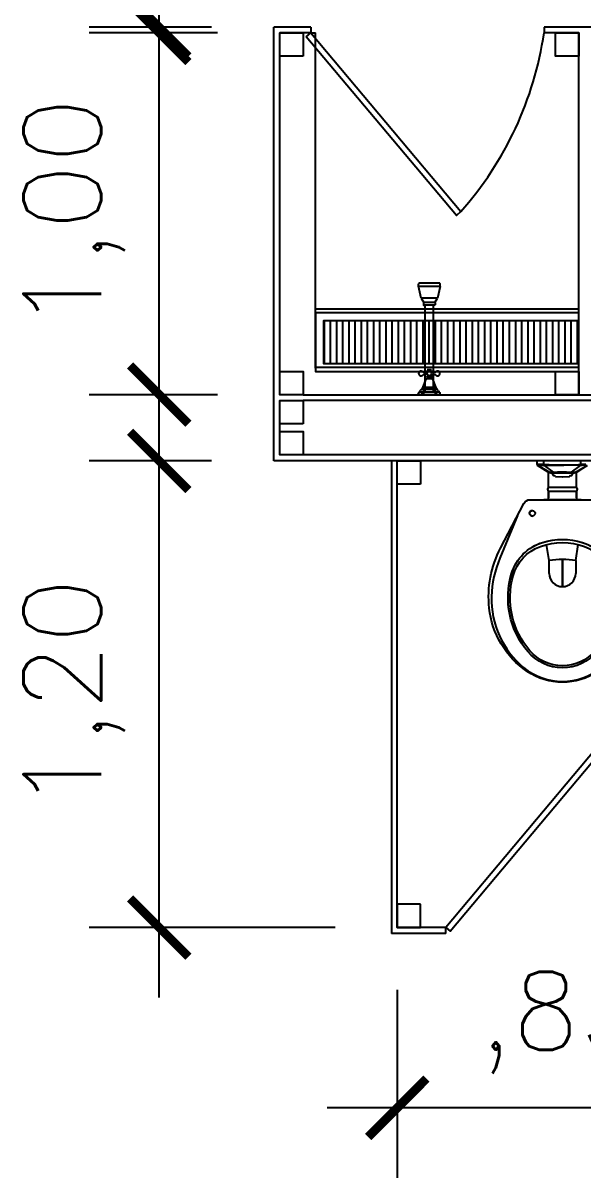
# Model space of a CAD drawing. Header units: millimetres. Extents: x 260 to 453, y 660 to 898.
# Drawn here: x 306.754 to 308.195, y 742.567 to 745.536 of the extents above; entities that cross this region are included whole.
import ezdxf

# ---------------------------------------------------------------- set-up
doc = ezdxf.new("R2010")
doc.units = ezdxf.units.MM
doc.linetypes.add('CONTINU', pattern=[0])
for name, color, linetype in [('AR_COTAS', 1, 'Continuous'), ('AR_DIVISÓRIAS', 3, 'Continuous'), ('AR_DIVISÓRIAS_SANITÁRIAS', 3, 'Continuous'), ('AR_MOBILIÁRIO_FIXO', 1, 'Continuous'), ('AR_MOD_PISOS', 2, 'Continuous'), ('AR_PORTAS', 254, 'Continuous'), ('AR_SANITÁRIOS', 254, 'Continuous'), ('AR_SIMBOLOS', 1, 'Continuous'), ('CANT-COMPESADO E ESTR MADEIRA', 3, 'Continuous')]:
    doc.layers.add(name, color=color, linetype=linetype)
doc.styles.add('ROMANS', font='romans.shx')
doc.dimstyles.new('ESCALA 1.100', dxfattribs={"dimtxt": 0.2, "dimasz": 0.15, "dimexe": 0.18, "dimexo": 0.16, "dimgap": 0.1, "dimtad": 1, "dimzin": 4, "dimtxsty": 'ROMANS', "dimblk": 'ARCHTICK', "dimcen": 2.5, "dimdle": 0.18, "dimclrd": 256, "dimclre": 256, "dimclrt": 2, "dimazin": 0, "dimtfac": 1, "dimtix": 1, "dimtmove": 2, "dimatfit": 3, "dimldrblk": 'ARCHTICK', "dimfxl": 1, "dimtolj": 1, "dimtzin": 0, "dimlwd": -1, "dimlwe": -1, "dimarcsym": 0})

# ---------------------------------------------------------------- blocks, each defined once
blk = doc.blocks.new('_ArchTick')
at = {"color": 0, "const_width": 0.15}
blk.add_lwpolyline([(-0.5, -0.5), (0.5, 0.5)], dxfattribs=at)
blk = doc.blocks.new('*D31')
at = {"layer": 'AR_COTAS', "transparency": 16777216}
for p, q in [((307.717, 743.0507), (307.717, 742.567)), ((308.567, 743.0507), (308.567, 742.567)), ((308.747, 742.747), (307.537, 742.747))]:
    blk.add_line(p, q, dxfattribs=at)
at = {"layer": 'Defpoints', "color": 0, "transparency": 16777216}
for p in [(307.717, 743.2107), (308.567, 743.2107), (307.717, 742.747)]:
    blk.add_point(p, dxfattribs=at)
at = {"layer": 'AR_COTAS', "transparency": 16777216, "xscale": 0.15, "yscale": 0.15, "zscale": 0.15, "rotation": 180}
blk.add_blockref('_ArchTick', (307.717, 742.747), dxfattribs=at)
at = {"layer": 'AR_COTAS', "transparency": 16777216, "xscale": 0.15, "yscale": 0.15, "zscale": 0.15}
blk.add_blockref('_ArchTick', (308.567, 742.747), dxfattribs=at)
at = {"layer": 'AR_COTAS', "color": 2, "transparency": 16777216, "insert": (308.142, 742.966), "char_height": 0.2, "attachment_point": 5, "style": 'ROMANS'}
blk.add_mtext('\\A1;,85', dxfattribs=at)
blk = doc.blocks.new('*D33')
at = {"layer": 'AR_COTAS', "transparency": 16777216}
for p, q in [((307.1047, 743.0307), (307.1047, 744.5907)), ((307.2395, 744.4107), (306.9247, 744.4107)), ((307.557, 743.2107), (306.9247, 743.2107))]:
    blk.add_line(p, q, dxfattribs=at)
at = {"layer": 'Defpoints', "color": 0, "transparency": 16777216}
for p in [(307.1047, 744.4107), (307.3995, 744.4107), (307.717, 743.2107)]:
    blk.add_point(p, dxfattribs=at)
at = {"layer": 'AR_COTAS', "transparency": 16777216, "xscale": 0.15, "yscale": 0.15, "zscale": 0.15}
for p, rotation in [((307.1047, 744.4107), 90), ((307.1047, 743.2107), 270)]:
    blk.add_blockref('_ArchTick', p, dxfattribs=dict(at, rotation=rotation))
at = {"layer": 'AR_COTAS', "color": 2, "transparency": 16777216, "insert": (306.8857, 743.8107), "char_height": 0.2, "attachment_point": 5, "rotation": 90, "style": 'ROMANS'}
blk.add_mtext('\\A1;1,20', dxfattribs=at)
blk = doc.blocks.new('*D92')
at = {"layer": 'AR_SIMBOLOS', "transparency": 16777216}
for p, q in [((307.1047, 744.4007), (307.1047, 745.6907)), ((307.2545, 745.5107), (306.9247, 745.5107)), ((307.2545, 744.5807), (306.9247, 744.5807))]:
    blk.add_line(p, q, dxfattribs=at)
at = {"layer": 'Defpoints', "color": 0, "transparency": 16777216}
for p in [(307.1047, 745.5107), (307.4145, 745.5107), (307.4145, 744.5807)]:
    blk.add_point(p, dxfattribs=at)
at = {"layer": 'AR_SIMBOLOS', "transparency": 16777216, "xscale": 0.15, "yscale": 0.15, "zscale": 0.15}
for p, rotation in [((307.1047, 745.5107), 90), ((307.1047, 744.5807), 270)]:
    blk.add_blockref('_ArchTick', p, dxfattribs=dict(at, rotation=rotation))
at = {"layer": 'AR_SIMBOLOS', "color": 2, "transparency": 16777216, "insert": (306.8857, 745.0457), "char_height": 0.2, "attachment_point": 5, "rotation": 90, "style": 'ROMANS'}
blk.add_mtext('\\A1;1,00', dxfattribs=at)
blk = doc.blocks.new('*D93')
at = {"layer": 'AR_SIMBOLOS', "transparency": 16777216}
for p, q in [((307.1047, 745.3457), (307.1047, 746.902)), ((307.247, 746.722), (306.9247, 746.722)), ((307.2395, 745.5257), (306.9247, 745.5257))]:
    blk.add_line(p, q, dxfattribs=at)
at = {"layer": 'Defpoints', "color": 0, "transparency": 16777216}
for p in [(307.1047, 746.722), (307.407, 746.722), (307.3995, 745.5257)]:
    blk.add_point(p, dxfattribs=at)
at = {"layer": 'AR_SIMBOLOS', "transparency": 16777216, "xscale": 0.15, "yscale": 0.15, "zscale": 0.15}
for p, rotation in [((307.1047, 746.722), 90), ((307.1047, 745.5257), 270)]:
    blk.add_blockref('_ArchTick', p, dxfattribs=dict(at, rotation=rotation))
at = {"layer": 'AR_SIMBOLOS', "color": 2, "transparency": 16777216, "insert": (306.8857, 746.1239), "char_height": 0.2, "attachment_point": 5, "rotation": 90, "style": 'ROMANS'}
blk.add_mtext('\\A1;1,06', dxfattribs=at)

msp = doc.modelspace()

# ---------------------------------------------------------------- linework, layer by layer
at = {"layer": 'AR_DIVISÓRIAS', "ltscale": 0.5}
for p in [(307.4945, 745.5107), (307.507, 744.6486)]:
    msp.add_line(p, (307.507, 745.5107), dxfattribs=at)
at = {"layer": 'AR_DIVISÓRIAS', "color": 1, "linetype": 'Continuous', "ltscale": 0.5}
for p, q in [((307.5286, 744.7707), (307.5286, 744.6607)), ((307.5444, 744.7707), (307.5444, 744.6607)), ((307.5603, 744.7707), (307.5603, 744.6607)), ((307.5762, 744.7707), (307.5762, 744.6607)), ((307.5921, 744.7707), (307.5921, 744.6607)), ((307.6079, 744.7707), (307.6079, 744.6607)), ((307.6238, 744.7707), (307.6238, 744.6607)), ((307.6397, 744.7707), (307.6397, 744.6607)), ((307.6556, 744.7707), (307.6556, 744.6607)), ((307.6714, 744.7707), (307.6714, 744.6607)), ((307.6873, 744.7707), (307.6873, 744.6607)), ((307.7032, 744.7707), (307.7032, 744.6607)), ((307.7191, 744.7707), (307.7191, 744.6607)), ((307.7349, 744.7707), (307.7349, 744.6607)), ((307.7508, 744.7707), (307.7508, 744.6607)), ((307.7667, 744.7707), (307.7667, 744.6607)), ((307.7826, 744.7707), (307.7826, 744.6607)), ((307.7984, 744.7707), (307.7984, 744.6607)), ((307.8143, 744.7707), (307.8143, 744.6607)), ((307.8302, 744.7707), (307.8302, 744.6607)), ((307.8461, 744.7707), (307.8461, 744.6607)), ((307.8619, 744.7707), (307.8619, 744.6607)), ((307.8778, 744.7707), (307.8778, 744.6607)), ((307.8937, 744.7707), (307.8937, 744.6607)), ((307.9096, 744.7707), (307.9096, 744.6607)), ((307.9254, 744.7707), (307.9254, 744.6607)), ((307.9413, 744.7707), (307.9413, 744.6607)), ((307.9572, 744.7707), (307.9572, 744.6607)), ((307.9731, 744.7707), (307.9731, 744.6607)), ((307.9889, 744.7707), (307.9889, 744.6607)), ((308.0048, 744.7707), (308.0048, 744.6607)), ((308.0207, 744.7707), (308.0207, 744.6607)), ((308.0366, 744.7707), (308.0366, 744.6607)), ((308.0524, 744.7707), (308.0524, 744.6607)), ((308.0683, 744.7707), (308.0683, 744.6607)), ((308.0842, 744.7707), (308.0842, 744.6607)), ((308.1001, 744.7707), (308.1001, 744.6607)), ((308.1159, 744.7707), (308.1159, 744.6607)), ((308.1318, 744.7707), (308.1318, 744.6607)), ((308.1477, 744.7707), (308.1477, 744.6607)), ((308.1636, 744.7707), (308.1636, 744.6607)), ((308.1794, 744.7707), (308.1794, 744.6607))]:
    msp.add_line(p, q, dxfattribs=at)
at = {"layer": 'AR_DIVISÓRIAS', "ltscale": 0.5}
for points in [[(308.1841, 744.7907), (307.507, 744.7907), (307.507, 744.6407), (308.1841, 744.6407)], [(308.1841, 744.7907), (307.507, 744.7907), (307.507, 744.6407), (308.1841, 744.6407)], [(308.1841, 744.7707), (307.527, 744.7707), (307.527, 744.6607), (308.1841, 744.6607)], [(308.1841, 744.7707), (307.527, 744.7707), (307.527, 744.6607), (308.1841, 744.6607)]]:
    msp.add_lwpolyline(points, dxfattribs=at)
at = {"layer": 'AR_DIVISÓRIAS_SANITÁRIAS'}
for p, q in [((307.4945, 745.5257), (307.3995, 745.5257)), ((307.3995, 744.4107), (307.3995, 745.5257)), ((307.4945, 745.5257), (307.4945, 745.5107)), ((308.2791, 745.5257), (308.0945, 745.5257)), ((308.0945, 745.5257), (308.0945, 745.5107)), ((307.4945, 745.5107), (307.4145, 745.5107)), ((307.4145, 744.5807), (307.4145, 745.5107)), ((308.1841, 745.5107), (308.0945, 745.5107)), ((308.1841, 744.5807), (308.1841, 745.5107)), ((307.4145, 744.4257), (307.4145, 744.5657)), ((307.702, 744.4107), (307.702, 743.1957)), ((307.717, 743.2107), (307.717, 744.4107)), ((307.717, 743.2107), (307.717, 744.4107)), ((307.842, 743.2107), (307.717, 743.2107)), ((307.842, 743.1957), (307.842, 743.2107)), ((307.842, 743.1957), (307.702, 743.1957))]:
    msp.add_line(p, q, dxfattribs=at)
at = {"layer": 'AR_MOBILIÁRIO_FIXO', "color": 254, "linetype": 'CONTINU'}
for p, q in [((307.8262, 744.867), (307.7724, 744.867)), ((307.8262, 744.867), (307.7724, 744.867)), ((307.7784, 744.8285), (307.7712, 744.8599)), ((307.7784, 744.8285), (307.7712, 744.8599)), ((307.8272, 744.859), (307.7714, 744.859)), ((307.8272, 744.859), (307.7714, 744.859)), ((307.8272, 744.859), (307.8201, 744.8285)), ((307.8272, 744.859), (307.8201, 744.8285)), ((307.7784, 744.8285), (307.785, 744.818)), ((307.8201, 744.8285), (307.7784, 744.8285)), ((307.7784, 744.8285), (307.785, 744.818)), ((307.8201, 744.8285), (307.7784, 744.8285)), ((307.7843, 744.817), (307.7843, 744.8115)), ((307.7843, 744.817), (307.7843, 744.8115)), ((307.8133, 744.818), (307.7853, 744.818)), ((307.8133, 744.818), (307.7853, 744.818)), ((307.8133, 744.8105), (307.7853, 744.8105)), ((307.8133, 744.8105), (307.7853, 744.8105)), ((307.7885, 744.5875), (307.7885, 744.8105)), ((307.7885, 744.5875), (307.7885, 744.8105)), ((307.8101, 744.5875), (307.8101, 744.8105)), ((307.8101, 744.5875), (307.8101, 744.8105)), ((307.8135, 744.818), (307.8201, 744.8285)), ((307.8135, 744.818), (307.8201, 744.8285)), ((307.8143, 744.817), (307.8143, 744.8115)), ((307.8143, 744.817), (307.8143, 744.8115)), ((307.787, 744.6384), (307.7865, 744.6384)), ((307.787, 744.6384), (307.7865, 744.6384)), ((307.787, 744.632), (307.7865, 744.632)), ((307.787, 744.632), (307.7865, 744.632)), ((307.7921, 744.6427), (307.7921, 744.6419)), ((307.7921, 744.6427), (307.7921, 744.6419)), ((307.7921, 744.6277), (307.7921, 744.6285)), ((307.7921, 744.6277), (307.7921, 744.6285)), ((307.8057, 744.6267), (307.7931, 744.6267)), ((307.8057, 744.6267), (307.7931, 744.6267)), ((307.8048, 744.6444), (307.794, 744.6444)), ((307.8048, 744.6444), (307.794, 744.6444)), ((307.7947, 744.6218), (307.7947, 744.6267)), ((307.7947, 744.6218), (307.7947, 744.6267)), ((307.8038, 744.6218), (307.8038, 744.6267)), ((307.8038, 744.6218), (307.8038, 744.6267)), ((307.8067, 744.6427), (307.8067, 744.6419)), ((307.8067, 744.6427), (307.8067, 744.6419)), ((307.8067, 744.6285), (307.8067, 744.6277)), ((307.8067, 744.6285), (307.8067, 744.6277)), ((307.8123, 744.6384), (307.8118, 744.6384)), ((307.8123, 744.6384), (307.8118, 744.6384)), ((307.8123, 744.632), (307.8118, 744.632)), ((307.8123, 744.632), (307.8118, 744.632)), ((307.7901, 744.6205), (307.7809, 744.5965)), ((307.7901, 744.6205), (307.7809, 744.5965)), ((307.8142, 744.5991), (307.7843, 744.5991)), ((307.7843, 744.5991), (307.7843, 744.5807)), ((307.8142, 744.5991), (307.7843, 744.5991)), ((307.7843, 744.5991), (307.7843, 744.5807)), ((307.8066, 744.6218), (307.7919, 744.6218)), ((307.8066, 744.6218), (307.7919, 744.6218)), ((307.8176, 744.5965), (307.8085, 744.6205)), ((307.8176, 744.5965), (307.8085, 744.6205)), ((307.8142, 744.5991), (307.8142, 744.5807)), ((307.8142, 744.5991), (307.8142, 744.5807)), ((307.7709, 744.5807), (307.7709, 744.5827)), ((307.7709, 744.5807), (307.7709, 744.5827)), ((307.8276, 744.5807), (307.7709, 744.5807)), ((307.8276, 744.5807), (307.7709, 744.5807)), ((307.8251, 744.587), (307.7735, 744.587)), ((307.8251, 744.587), (307.7735, 744.587)), ((307.82, 744.5939), (307.7785, 744.5939)), ((307.82, 744.5939), (307.7785, 744.5939)), ((307.7807, 744.5807), (307.7807, 744.5865)), ((307.7807, 744.5807), (307.7807, 744.5865)), ((307.8178, 744.5807), (307.7807, 744.5807)), ((307.8178, 744.5807), (307.7807, 744.5807)), ((307.8178, 744.5807), (307.7807, 744.5807)), ((307.8178, 744.5807), (307.7807, 744.5807)), ((307.8168, 744.5875), (307.7817, 744.5875)), ((307.8168, 744.5875), (307.7817, 744.5875)), ((307.8178, 744.5807), (307.8178, 744.5865)), ((307.8178, 744.5807), (307.8178, 744.5865)), ((307.8276, 744.5807), (307.8276, 744.5827)), ((307.8276, 744.5807), (307.8276, 744.5827))]:
    msp.add_line(p, q, dxfattribs=at)
msp.add_circle((307.7994, 744.6352), 0.00563, dxfattribs=at)
msp.add_circle((307.7994, 744.6352), 0.00563, dxfattribs=at)
for centre, radius, start, end in [((307.7784, 744.8623), 0.00764, 142.4059, 198.3016), ((307.7784, 744.8623), 0.00764, 142.4059, 198.3016), ((307.8192, 744.8621), 0.00848, 339.1019, 35.2858), ((307.8192, 744.8621), 0.00848, 339.1019, 35.2858), ((307.7853, 744.817), 0.001, 90, 180), ((307.7853, 744.817), 0.001, 90, 180), ((307.7853, 744.8115), 0.001, 180, 270), ((307.7853, 744.8115), 0.001, 180, 270), ((307.8133, 744.817), 0.001, 0, 90), ((307.8133, 744.817), 0.001, 0, 90), ((307.8133, 744.8115), 0.001, 270, 0), ((307.8133, 744.8115), 0.001, 270, 0), ((307.7777, 744.6352), 0.00576, 58.3912, 301.6078), ((307.7777, 744.6352), 0.00576, 58.3912, 301.6078), ((307.7868, 744.6501), 0.0117, 238.3897, 268.2409), ((307.7868, 744.6501), 0.0117, 238.3897, 268.2409), ((307.7868, 744.6203), 0.0117, 91.7582, 121.6099), ((307.7868, 744.6203), 0.0117, 91.7582, 121.6099), ((307.787, 744.6442), 0.00586, 269.9962, 323.6512), ((307.787, 744.6442), 0.00586, 269.9962, 323.6512), ((307.787, 744.6262), 0.00586, 36.349, 90.0052), ((307.787, 744.6262), 0.00586, 36.349, 90.0052), ((307.7902, 744.6419), 0.00195, 323.6525, 0.0005), ((307.7902, 744.6419), 0.00195, 323.6525, 0.0005), ((307.8057, 744.6277), 0.000977, 270.0088, 0.0006), ((307.8057, 744.6277), 0.000977, 270.0088, 0.0006), ((307.8086, 744.6285), 0.00195, 143.6519, 180), ((307.8086, 744.6285), 0.00195, 143.6519, 180), ((307.8118, 744.6442), 0.00586, 216.3481, 270.0028), ((307.8118, 744.6442), 0.00586, 216.3481, 270.0028), ((307.8118, 744.6262), 0.00586, 89.9962, 143.6512), ((307.8118, 744.6262), 0.00586, 89.9962, 143.6512), ((307.812, 744.6501), 0.0117, 271.7568, 301.6086), ((307.812, 744.6501), 0.0117, 271.7568, 301.6086), ((307.812, 744.6203), 0.0117, 58.3908, 88.2424), ((307.812, 744.6203), 0.0117, 58.3908, 88.2424), ((307.8211, 744.6352), 0.00576, 238.3917, 121.6086), ((307.8211, 744.6352), 0.00576, 238.3917, 121.6086), ((307.7919, 744.6198), 0.00195, 89.9922, 159.1405), ((307.7919, 744.6198), 0.00195, 89.9922, 159.1405), ((307.8066, 744.6198), 0.00195, 20.8556, 90.0028), ((307.8066, 744.6198), 0.00195, 20.8556, 90.0028), ((307.8222, 744.5983), 0.00488, 200.8626, 243.6803), ((307.8222, 744.5983), 0.00488, 200.8626, 243.6803), ((307.7758, 744.5827), 0.00488, 118.9865, 179.9993), ((307.7758, 744.5827), 0.00488, 118.9865, 179.9993), ((307.7711, 744.5912), 0.00488, 298.9873, 349.9369), ((307.7711, 744.5912), 0.00488, 298.9873, 349.9369), ((307.7807, 744.5895), 0.00488, 116.3192, 169.9368), ((307.7807, 744.5895), 0.00488, 116.3192, 169.9368), ((307.7817, 744.5865), 0.001, 90, 180), ((307.7817, 744.5865), 0.001, 90, 180), ((307.8168, 744.5865), 0.001, 0, 90), ((307.8168, 744.5865), 0.001, 0, 90), ((307.8178, 744.5895), 0.00488, 10.0632, 63.6808), ((307.8178, 744.5895), 0.00488, 10.0632, 63.6808), ((307.8275, 744.5912), 0.00488, 190.0629, 241.0129), ((307.8275, 744.5912), 0.00488, 190.0629, 241.0129), ((307.8227, 744.5827), 0.00488, 0.0003, 61.0127), ((307.8227, 744.5827), 0.00488, 0.0003, 61.0127)]:
    msp.add_arc(centre, radius, start, end, dxfattribs=at)
at = {"layer": 'AR_MOD_PISOS', "color": 1}
for p, q in [((308.1841, 744.8007), (307.507, 744.8007)), ((308.1841, 744.8007), (307.507, 744.8007)), ((308.1841, 744.6507), (307.507, 744.6507))]:
    msp.add_line(p, q, dxfattribs=at)
at = {"layer": 'AR_PORTAS'}
for points in [[(307.483, 745.5011), (307.4945, 745.5107), (307.8803, 745.0513), (307.8689, 745.0416)], [(307.842, 743.2107), (307.8534, 743.2011), (308.2393, 743.6605), (308.2278, 743.6702)], [(307.842, 743.2107), (307.8534, 743.2011), (308.2393, 743.6605), (308.2278, 743.6702)]]:
    msp.add_lwpolyline(points, close=True, dxfattribs=at)
at = {"layer": 'AR_PORTAS', "color": 254}
msp.add_arc((307.2171, 745.64), 0.8868, 318.4082, 351.6193, dxfattribs=at)
at = {"layer": 'AR_SANITÁRIOS'}
for p, q in [((308.0769, 744.4012), (308.0769, 744.4107)), ((308.0769, 744.4011), (308.0769, 744.4011)), ((308.1053, 744.3811), (308.078, 744.399)), ((308.0782, 744.399), (308.0782, 744.399)), ((308.1095, 744.381), (308.0782, 744.399)), ((308.0943, 744.3989), (308.0944, 744.4009)), ((308.0943, 744.3989), (308.0954, 744.399)), ((308.0944, 744.4009), (308.0944, 744.4107)), ((308.0944, 744.4009), (308.0954, 744.4009)), ((308.1185, 744.3811), (308.0954, 744.399)), ((308.1653, 744.3811), (308.1884, 744.399)), ((308.1743, 744.381), (308.2056, 744.399)), ((308.2058, 744.399), (308.1785, 744.3811)), ((308.1884, 744.4009), (308.1894, 744.4009)), ((308.1895, 744.3989), (308.1884, 744.399)), ((308.1894, 744.4009), (308.1894, 744.4107)), ((308.1061, 744.3422), (308.1061, 744.3807)), ((308.1066, 744.3807), (308.1105, 744.3807)), ((308.1734, 744.3807), (308.1104, 744.3807)), ((308.1104, 744.3807), (308.1117, 744.3807)), ((308.1105, 744.3807), (308.1139, 744.3807)), ((308.172, 744.3807), (308.1117, 744.3807)), ((308.1719, 744.3792), (308.1119, 744.3792)), ((308.1139, 744.3807), (308.1193, 744.3807)), ((308.117, 744.3745), (308.117, 744.3792)), ((308.1211, 744.3724), (308.1189, 744.3725)), ((308.1193, 744.3807), (308.13, 744.3807)), ((308.1247, 744.37), (308.1419, 744.3694)), ((308.13, 744.3807), (308.1419, 744.3807)), ((308.1419, 744.3807), (308.1523, 744.3807)), ((308.1419, 744.3694), (308.1591, 744.37)), ((308.1419, 744.3694), (308.1428, 744.3694)), ((308.1523, 744.3807), (308.1645, 744.3807)), ((308.1627, 744.3724), (308.1649, 744.3725)), ((308.1645, 744.3807), (308.1733, 744.3807)), ((308.1668, 744.3792), (308.1668, 744.3745)), ((308.172, 744.3807), (308.1734, 744.3807)), ((308.1772, 744.3807), (308.1733, 744.3807)), ((308.1777, 744.3422), (308.1777, 744.3807)), ((308.1061, 744.3327), (308.1419, 744.3327)), ((308.1061, 744.3327), (308.1061, 744.3152)), ((308.1061, 744.3152), (308.1061, 744.3327)), ((308.1419, 744.3422), (308.1064, 744.3422)), ((308.1774, 744.3422), (308.1419, 744.3422)), ((308.1419, 744.3327), (308.1777, 744.3327)), ((308.1777, 744.3327), (308.1777, 744.3152)), ((308.1777, 744.3152), (308.1777, 744.3327)), ((308.1419, 744.3107), (308.0939, 744.3107)), ((308.1899, 744.3107), (308.1419, 744.3107)), ((308.1079, 744.1546), (308.101, 744.1954)), ((308.1759, 744.1546), (308.1827, 744.1954)), ((308.1079, 744.121), (308.1079, 744.1546)), ((308.1419, 744.0871), (308.1419, 744.1568)), ((308.1419, 744.1568), (308.1419, 744.0871)), ((308.1759, 744.1546), (308.1759, 744.1211))]:
    msp.add_line(p, q, dxfattribs=at)
for points in [[(308.3303, 744.0319, -0.218885), (308.2328, 743.8692, -0.307698), (308.051, 743.8692, -0.220182), (307.9535, 744.0319, -0.14628), (307.9824, 744.1864), (308.0429, 744.3013, -0.27842), (308.0586, 744.3107), (308.2252, 744.3107, -0.278422), (308.2409, 744.3013), (308.3015, 744.1862, -0.147871)], [(308.0644, 744.2827, 1.000004), (308.0644, 744.2687, -1.000004)], [(308.0529, 743.9201, -0.25679), (308.0112, 744.1213, -0.250209), (308.091, 744.2009, -0.148668), (308.193, 744.2008, -0.249757), (308.2726, 744.1213, -0.256998), (308.2309, 743.9201, -0.467142)], [(308.0115, 744.1221, -0.246306), (308.0902, 744.2006, -0.150532), (308.1934, 744.2007, -0.248797), (308.2726, 744.1213, -0.256998), (308.2309, 743.9201, -0.467142), (308.0529, 743.9201, -0.257934)], [(308.0582, 743.9221, -0.252847), (308.0149, 744.1149, -0.243261), (308.0854, 744.1906, -0.174299), (308.1985, 744.1906, -0.243394), (308.269, 744.1148, -0.252847), (308.2256, 743.9221, -0.456464)]]:
    msp.add_lwpolyline(points, format="xyb", close=True, dxfattribs=at)
for points in [[(308.0265, 744.27), (307.9812, 744.1605, 0.097347), (307.9594, 744.062, -0.001263), (307.9594, 744.0611, 0.230606), (308.0418, 743.8795, 0.360579), (308.242, 743.8795, 0.230606), (308.3244, 744.061, 0.16818), (308.3026, 744.1605), (308.255, 744.2739)], [(308.0644, 744.2687, -1), (308.0644, 744.2827)], [(308.0644, 744.2827, -1), (308.0644, 744.2687)]]:
    msp.add_lwpolyline(points, format="xyb", dxfattribs=at)
for centre, radius, start, end in [((308.0802, 744.3665), 0.0349, 86.7231, 95.4101), ((308.0794, 744.4012), 0.0025, 179.9977, 240.8612), ((308.0794, 744.4012), 0.0025, 179.9951, 240.2418), ((308.0794, 744.4011), 0.0025, 179.9967, 236.7717), ((308.0779, 744.4005), 0.00149, 275.0236, 280.0261), ((308.0814, 744.3037), 0.0954, 88.9414, 91.9231), ((308.0793, 744.0857), 0.3155, 87.2506, 89.4699), ((308.0744, 742.7673), 1.6317, 89.3036, 89.6946), ((308.1438, 748.0391), 3.6385, 269.2372, 270.019), ((308.1409, 732.7725), 11.6265, 89.97963, 90.22438), ((308.1363, 748.4946), 4.0941, 270.1226, 270.7292), ((308.1587, 740.4627), 3.9364, 89.5674, 90.1987), ((308.2046, 744.0842), 0.3171, 90.4522, 92.7437), ((308.2097, 742.7293), 1.6698, 90.2961, 90.6924), ((308.1066, 744.3832), 0.0025, 236.7673, 270.0002), ((308.1154, 744.6391), 0.2581, 267.7435, 268.6783), ((308.1105, 744.3828), 0.00204, 239.7937, 269.8378), ((308.1124, 744.5267), 0.1457, 268.8615, 270.2456), ((308.1119, 744.3807), 0.0015, 180.0013, 270), ((308.1129, 744.5766), 0.1956, 270.0419, 271.6606), ((308.119, 744.3745), 0.002, 180, 268), ((308.0927, 745.2794), 0.8987, 271.6457, 272.3415), ((308.1193, 744.3819), 0.00114, 225.1514, 268.339), ((308.1211, 744.3699), 0.0025, 22.3254, 88.0039), ((308.1248, 744.3715), 0.0015, 202.3225, 268.0002), ((308.1427, 744.0598), 0.322, 90.1389, 92.3574), ((308.1416, 744.0848), 0.2969, 87.8586, 89.9514), ((308.1914, 745.2966), 0.9159, 267.5779, 268.3621), ((308.159, 744.3715), 0.0015, 272.0061, 337.6822), ((308.1627, 744.3699), 0.0025, 91.9997, 157.6776), ((308.1645, 744.3819), 0.00114, 271.6664, 314.8359), ((308.1648, 744.3745), 0.002, 272, 359.9999), ((308.1712, 744.5934), 0.2125, 268.4093, 269.7904), ((308.1714, 744.5229), 0.142, 269.5851, 271.1685), ((308.1719, 744.3807), 0.0015, 270, 359.9987), ((308.1733, 744.3828), 0.00204, 270.1628, 300.2059), ((308.1699, 744.5881), 0.2071, 271.2066, 272.3716), ((308.1772, 744.3832), 0.0025, 269.9998, 303.2328), ((308.1087, 744.3374), 0.00537, 114.8833, 240.8673), ((308.1751, 744.3374), 0.00537, 299.1323, 65.1166), ((308.1016, 744.3152), 0.00443, 270, 360), ((308.1016, 744.3152), 0.00443, 270, 360), ((308.1822, 744.3152), 0.00443, 180.0011, 270), ((308.1822, 744.3152), 0.00443, 180.0011, 270), ((308.1419, 743.891), 0.2658, 90, 97.3525), ((308.1419, 743.891), 0.2658, 82.6474, 90), ((308.1419, 744.1211), 0.034, 180.1932, 270), ((308.1419, 744.1211), 0.034, 270, 359.9998)]:
    msp.add_arc(centre, radius, start, end, dxfattribs=at)
msp.add_open_spline([(308.1895, 744.3989), (308.1895, 744.3994), (308.1894, 744.4002), (308.1894, 744.4009)], degree=3, dxfattribs=at)
at = {"layer": 'CANT-COMPESADO E ESTR MADEIRA', "ltscale": 0.5}
for p, q in [((307.4745, 744.5807), (312.892, 744.5807)), ((312.832, 744.5657), (307.4745, 744.5657)), ((312.832, 744.4257), (307.4145, 744.4257)), ((312.832, 744.4107), (307.3995, 744.4107))]:
    msp.add_line(p, q, dxfattribs=at)
for points in [[(307.4745, 745.4507), (307.4145, 745.4507), (307.4145, 745.5107), (307.4745, 745.5107)], [(308.1841, 745.4507), (308.1241, 745.4507), (308.1241, 745.5107), (308.1841, 745.5107)], [(307.4745, 744.5807), (307.4145, 744.5807), (307.4145, 744.6407), (307.4745, 744.6407)], [(308.1841, 744.5807), (308.1241, 744.5807), (308.1241, 744.6407), (308.1841, 744.6407)], [(307.4745, 744.5057), (307.4145, 744.5057), (307.4145, 744.5657), (307.4745, 744.5657)], [(307.4745, 744.4257), (307.4145, 744.4257), (307.4145, 744.4857), (307.4745, 744.4857)], [(307.777, 744.3507), (307.717, 744.3507), (307.717, 744.4107), (307.777, 744.4107)], [(307.777, 743.2707), (307.717, 743.2707), (307.717, 743.2107), (307.777, 743.2107)]]:
    msp.add_lwpolyline(points, close=True, dxfattribs=at)

# ---------------------------------------------------------------- dimensions: what is measured, and where the dimension line sits
at = {"layer": 'AR_COTAS'}
for base, p1, p2, angle, picture, middle in [((307.1047, 744.4107), (307.717, 743.2107), (307.3995, 744.4107), 90, '*D33', (306.8857, 743.8107)), ((307.717, 742.747), (308.567, 743.2107), (307.717, 743.2107), 180, '*D31', (308.142, 742.966))]:
    dim = msp.add_linear_dim(base=base, p1=p1, p2=p2, angle=angle, dimstyle='ESCALA 1.100', dxfattribs=at)
    dim.commit()
    dim.dimension.update_dxf_attribs({"geometry": picture, "text_midpoint": middle})
at = {"layer": 'AR_SIMBOLOS'}
for base, p1, p2, text, picture, middle in [((307.1047, 746.722), (307.3995, 745.5257), (307.407, 746.722), '1,06', '*D93', (306.8857, 746.1239)), ((307.1047, 745.5107), (307.4145, 744.5807), (307.4145, 745.5107), '1,00', '*D92', (306.8857, 745.0457))]:
    dim = msp.add_linear_dim(base=base, p1=p1, p2=p2, angle=90, text=text, dimstyle='ESCALA 1.100', dxfattribs=at)
    dim.commit()
    dim.dimension.update_dxf_attribs({"geometry": picture, "text_midpoint": middle})

doc.saveas('drawing.dxf')
